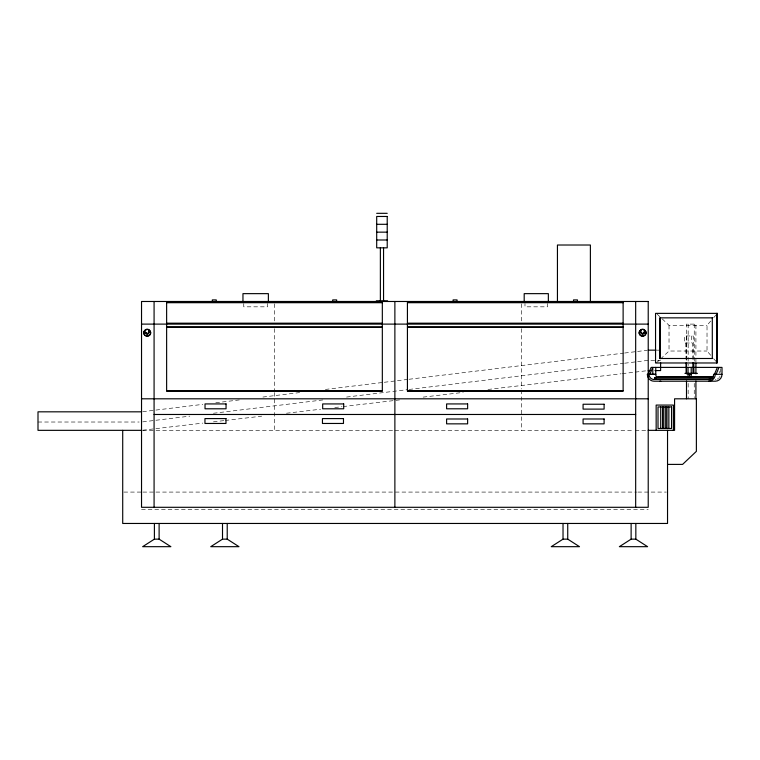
<?xml version="1.0" encoding="UTF-8"?>
<svg xmlns="http://www.w3.org/2000/svg" width="760" height="760" viewBox="0 0 760 760"><rect width="100%" height="100%" fill="white"/><g stroke="black" fill="none" stroke-linecap="round" stroke-linejoin="round"><path stroke-width="0.57" stroke-dasharray="3.8 2.85" d="M710.723 355.291L707.019 351.025L707.019 325.327L710.723 321.052M713.697 317.642L716.661 314.222M656.317 362.976L659.708 359.793M660.554 358.995L669.028 351.025L707.019 351.025M142.709 411.683L202.806 404.367M215.773 402.791L239.333 399.921M262.903 397.052L301.786 392.322M325.356 389.452L383.097 382.423M384.275 382.28L407.844 379.411M409.022 379.269L623.475 353.162M624.653 353.02L636.443 351.585M637.621 351.443L647.045 350.293M142.709 421.876L189.848 416.138M213.417 413.269L323 399.931M346.57 397.062L407.844 389.604M409.022 389.462L623.475 363.356M624.653 363.213L636.443 361.779M637.621 361.637L648.223 360.344L660.611 360.344M142.709 430.198L202.806 423.111M213.417 421.857L224.019 420.612M225.197 420.47L261.725 416.157M286.473 413.24L320.644 409.212M334.78 407.541L341.848 406.714M343.035 406.572L399.589 399.902M423.159 397.119L463.22 392.397M487.967 389.471L621.119 373.768M622.297 373.625L634.087 372.238M635.265 372.096L647.045 370.709M715.274 379.497L715.986 379.449M662.245 318.944L669.028 325.327L707.019 325.327M657.239 350.151L660.611 350.151M38 422.019L139.184 422.019M142.718 430.34L393.699 430.34M394.877 430.34L634.02 430.34M635.198 430.34L647.035 430.34M123.899 492.081L141.702 492.081M142.889 492.081L154.755 492.081M155.942 492.081L636.671 492.081M637.858 492.081L666.349 492.081M141.531 509.342L648.223 509.342M657.163 314.165L661.399 318.155M713.697 358.71L716.661 362.121M719.064 371.317L719.919 373.274M693.671 359.347L693.215 335.977L684.617 335.977L684.617 343.016L692.569 343.016L692.816 359.356M686.413 335.977L686.869 359.347M685.767 343.016L686.014 359.356M720.347 368.543L720.347 373.112M695.913 362.055L695.913 324.111L686.498 324.111L686.498 362.055M694.25 324.111L694.25 362.055M694.25 383.391L694.25 397.623M691.419 335.977L691.419 343.016M688.161 324.111L688.161 365.608M688.161 383.391L688.161 398.81M669.028 325.327L669.028 351.025M547.552 303.525L547.552 306.822L524.98 306.822L524.98 303.525M521.55 303.848L521.55 321.584M521.55 328.672L521.55 388.968M521.55 390.146L521.55 430.34M274.483 303.848L274.483 321.584M274.483 328.672L274.483 391.324M274.483 392.512L274.483 430.34M267.577 303.525L267.577 306.822L243.751 306.822L243.751 303.525M719.957 376.295A5.187 5.006 -90 0 1 719.672 376.903M719.302 377.463A5.187 5.006 -90 0 1 718.875 377.976M718.38 378.423A5.187 5.006 -90 0 1 717.25 379.097"/><path stroke-width="1.14" d="M649.809 374.452L652.792 367.403L652.792 374.452M714.371 374.452L717.364 367.403M719.017 367.403L716.034 374.452L713.602 374.252L713.554 374.984A5.187 5.006 -90 0 1 709.251 379.449L708.538 379.497M154.403 539.144L142.643 546.678L170.876 546.678L159.115 539.144L154.403 539.144L154.403 523.459M222.509 539.144L210.748 546.678L238.982 546.678L227.221 539.144L222.509 539.144L222.509 523.459M563.027 539.144L551.256 546.678L579.5 546.678L567.73 539.144L563.027 539.144L563.027 523.459M631.123 539.144L619.362 546.678L647.596 546.678L635.835 539.144L631.123 539.144L631.123 523.459M654.569 379.497L654.54 378.147L658.853 376.684L712.718 376.684M654.778 378.119L658.892 376.732L713.535 376.732L709.431 378.119M654.54 378.147L709.574 378.147L712.813 377.055M656.811 377.463A5.187 5.006 -90 0 1 655.823 374.984L655.775 374.252L649.031 374.252L649.078 374.984A5.187 5.006 -90 0 0 653.391 379.449L709.612 379.497L712.842 378.404M376.694 213.322L387.22 213.322M376.694 224.304L387.22 224.304M376.694 232.151L387.22 232.151M376.694 239.998L387.22 239.998M376.314 300.856L387.609 300.856M166.63 302.698L382.327 302.698M407.426 302.698L623.124 302.698M712.557 317.851L659.87 317.851L659.87 358.492L712.557 358.492M166.63 323.19L382.327 323.19M407.426 323.19L623.124 323.19M141.531 324.111L648.223 324.111M648.223 350.151L656.108 350.151M648.223 370.576L650.475 370.576M654.977 370.576L660.611 370.576L660.611 362.624M684.912 373.369L697.49 373.369M647.378 374.309L648.156 374.452L651.13 367.403L722 367.403L722 374.309A6.906 6.669 -90 0 1 715.331 381.206L654.047 381.206A6.906 6.669 -90 0 1 647.434 375.212L647.378 374.309L655.775 374.452L655.775 367.403M708.595 381.206A6.906 6.669 -90 0 0 715.264 374.309L722 374.309M688.056 374.452L691.201 374.452M166.63 390.944L382.327 390.944M407.426 390.944L623.124 390.944M141.531 398.81L648.223 398.81M141.531 411.825L38 411.825L38 430.34L141.531 430.34M154.081 414.476L635.673 414.476M648.223 430.34L674.576 430.34L674.576 398.81L696.378 398.81L696.378 451.354L682.594 464.398L667.536 464.398M709.574 378.147L709.612 379.497M693.737 362.852L693.937 373.369M692.873 362.862L693.025 373.369M686.071 362.862L686.223 373.369M716.632 313.367L716.632 362.976M712.3 317.851L712.3 358.492M695.913 363.233L695.913 373.91M695.913 381.026L695.913 398.81M691.201 367.403L691.201 377.483M689.577 373.369L689.577 377.454M688.056 367.403L688.056 377.483M686.498 363.233L686.498 373.91M686.498 381.026L686.498 398.81M673.408 430.34L673.408 405.08L656.156 405.08L656.156 430.34M668.857 406.942L668.857 428.478M667.536 430.34L667.536 523.459L122.711 523.459L122.711 430.34M666.976 406.942L666.976 428.478M665.722 406.942L665.722 428.478M663.841 406.942L663.841 428.478M662.587 406.942L662.587 428.478M660.706 406.942L660.706 428.478M660.136 317.851L660.136 358.492M635.835 523.459L635.835 539.144M635.673 301.483L635.673 507.3M590.387 301.483L590.387 245.014L557.441 245.014L557.441 301.483M577.438 301.483L577.438 299.915L573.515 299.915L573.515 301.483M567.73 523.459L567.73 539.144M548.35 301.483L548.35 293.645L524.191 293.645L524.191 301.483M457.035 301.483L457.035 299.915L453.112 299.915L453.112 301.483M394.877 301.483L394.877 507.3M383.553 247.836L383.553 300.856M380.37 247.836L380.37 300.856M336.642 301.483L336.642 299.915L332.719 299.915L332.719 301.483M268.375 301.483L268.375 293.645L242.962 293.645L242.962 301.483M227.221 523.459L227.221 539.144M216.239 301.483L216.239 299.915L212.325 299.915L212.325 301.483M159.115 523.459L159.115 539.144M154.081 301.483L154.081 507.3M643.492 329.697A3.448 3.287 0 0 1 645.42 334.761A3.448 3.287 0 0 1 639.778 334.761A3.448 3.287 0 0 1 641.706 329.697M149.644 330.552A3.448 3.287 0 0 1 149.188 335.569A3.448 3.287 0 0 1 144.086 334.267A3.448 3.287 0 0 1 146.319 329.697M148.095 329.697A3.448 3.287 0 0 1 148.931 330.03M148.095 329.555A3.448 3.287 0 0 1 150.034 334.628A3.448 3.287 0 0 1 144.381 334.628A3.448 3.287 0 0 1 146.319 329.555M643.492 329.555A3.448 3.287 0 0 1 645.42 334.628A3.448 3.287 0 0 1 639.778 334.628A3.448 3.287 0 0 1 641.706 329.555M644.119 332.348A1.577 1.501 0 0 1 642.599 334.238A1.577 1.501 0 0 1 641.079 332.348M644.119 331.787A1.577 1.501 0 0 1 642.599 333.678A1.577 1.501 0 0 1 641.079 331.787M148.58 331.977A1.586 1.51 0 0 1 147.411 334.238A1.586 1.51 0 0 1 145.673 332.348M148.741 331.787A1.586 1.51 0 0 1 147.62 333.64A1.586 1.51 0 0 1 145.673 332.566M660.782 381.206A6.906 6.669 -90 0 1 659.917 381.149M387.22 216.467L376.694 216.467L376.694 247.836L387.22 247.836L387.22 216.467M648.223 301.483L141.531 301.483L141.531 507.3L648.223 507.3L648.223 301.483M382.327 302.404L166.63 302.404L166.63 391.039L382.327 391.039L382.327 302.404M623.124 302.404L407.426 302.404L407.426 391.039L623.124 391.039L623.124 302.404M717.402 313.367L655.547 313.367L655.547 362.976L717.402 362.976L717.402 313.367M382.327 327.104L166.63 327.104L382.327 327.199M623.124 327.104L407.426 327.104L623.124 327.199M226.052 403.93L205.029 403.93L205.029 408.794L226.052 408.794L226.052 403.93M343.7 403.93L322.677 403.93L322.677 408.794L343.7 408.794L343.7 403.93M467.628 403.93L446.604 403.93L446.604 408.794L467.628 408.794L467.628 403.93M604.105 404.244L583.082 404.244L583.082 409.108L604.105 409.108L604.105 404.244M671.555 406.942L658.017 406.942L658.017 428.478L671.555 428.478L671.555 406.942M225.976 418.599L204.953 418.599L204.953 423.462L225.976 423.462L225.976 418.599M343.472 418.599L322.449 418.599L322.449 423.462L343.472 423.462L343.472 418.599M467.628 418.988L446.604 418.988L446.604 423.852L467.628 423.852L467.628 418.988M604.105 418.988L583.082 418.988L583.082 423.852L604.105 423.852L604.105 418.988M146.1 333.079A2.223 2.119 0 0 0 149.425 331.246A2.223 2.119 0 0 0 146.1 329.412A2.223 2.119 0 0 0 146.1 333.079M641.041 332.738A2.204 2.109 0 0 0 644.727 331.797A2.204 2.109 0 0 0 642.029 329.213A2.204 2.109 0 0 0 641.041 332.738"/></g></svg>
